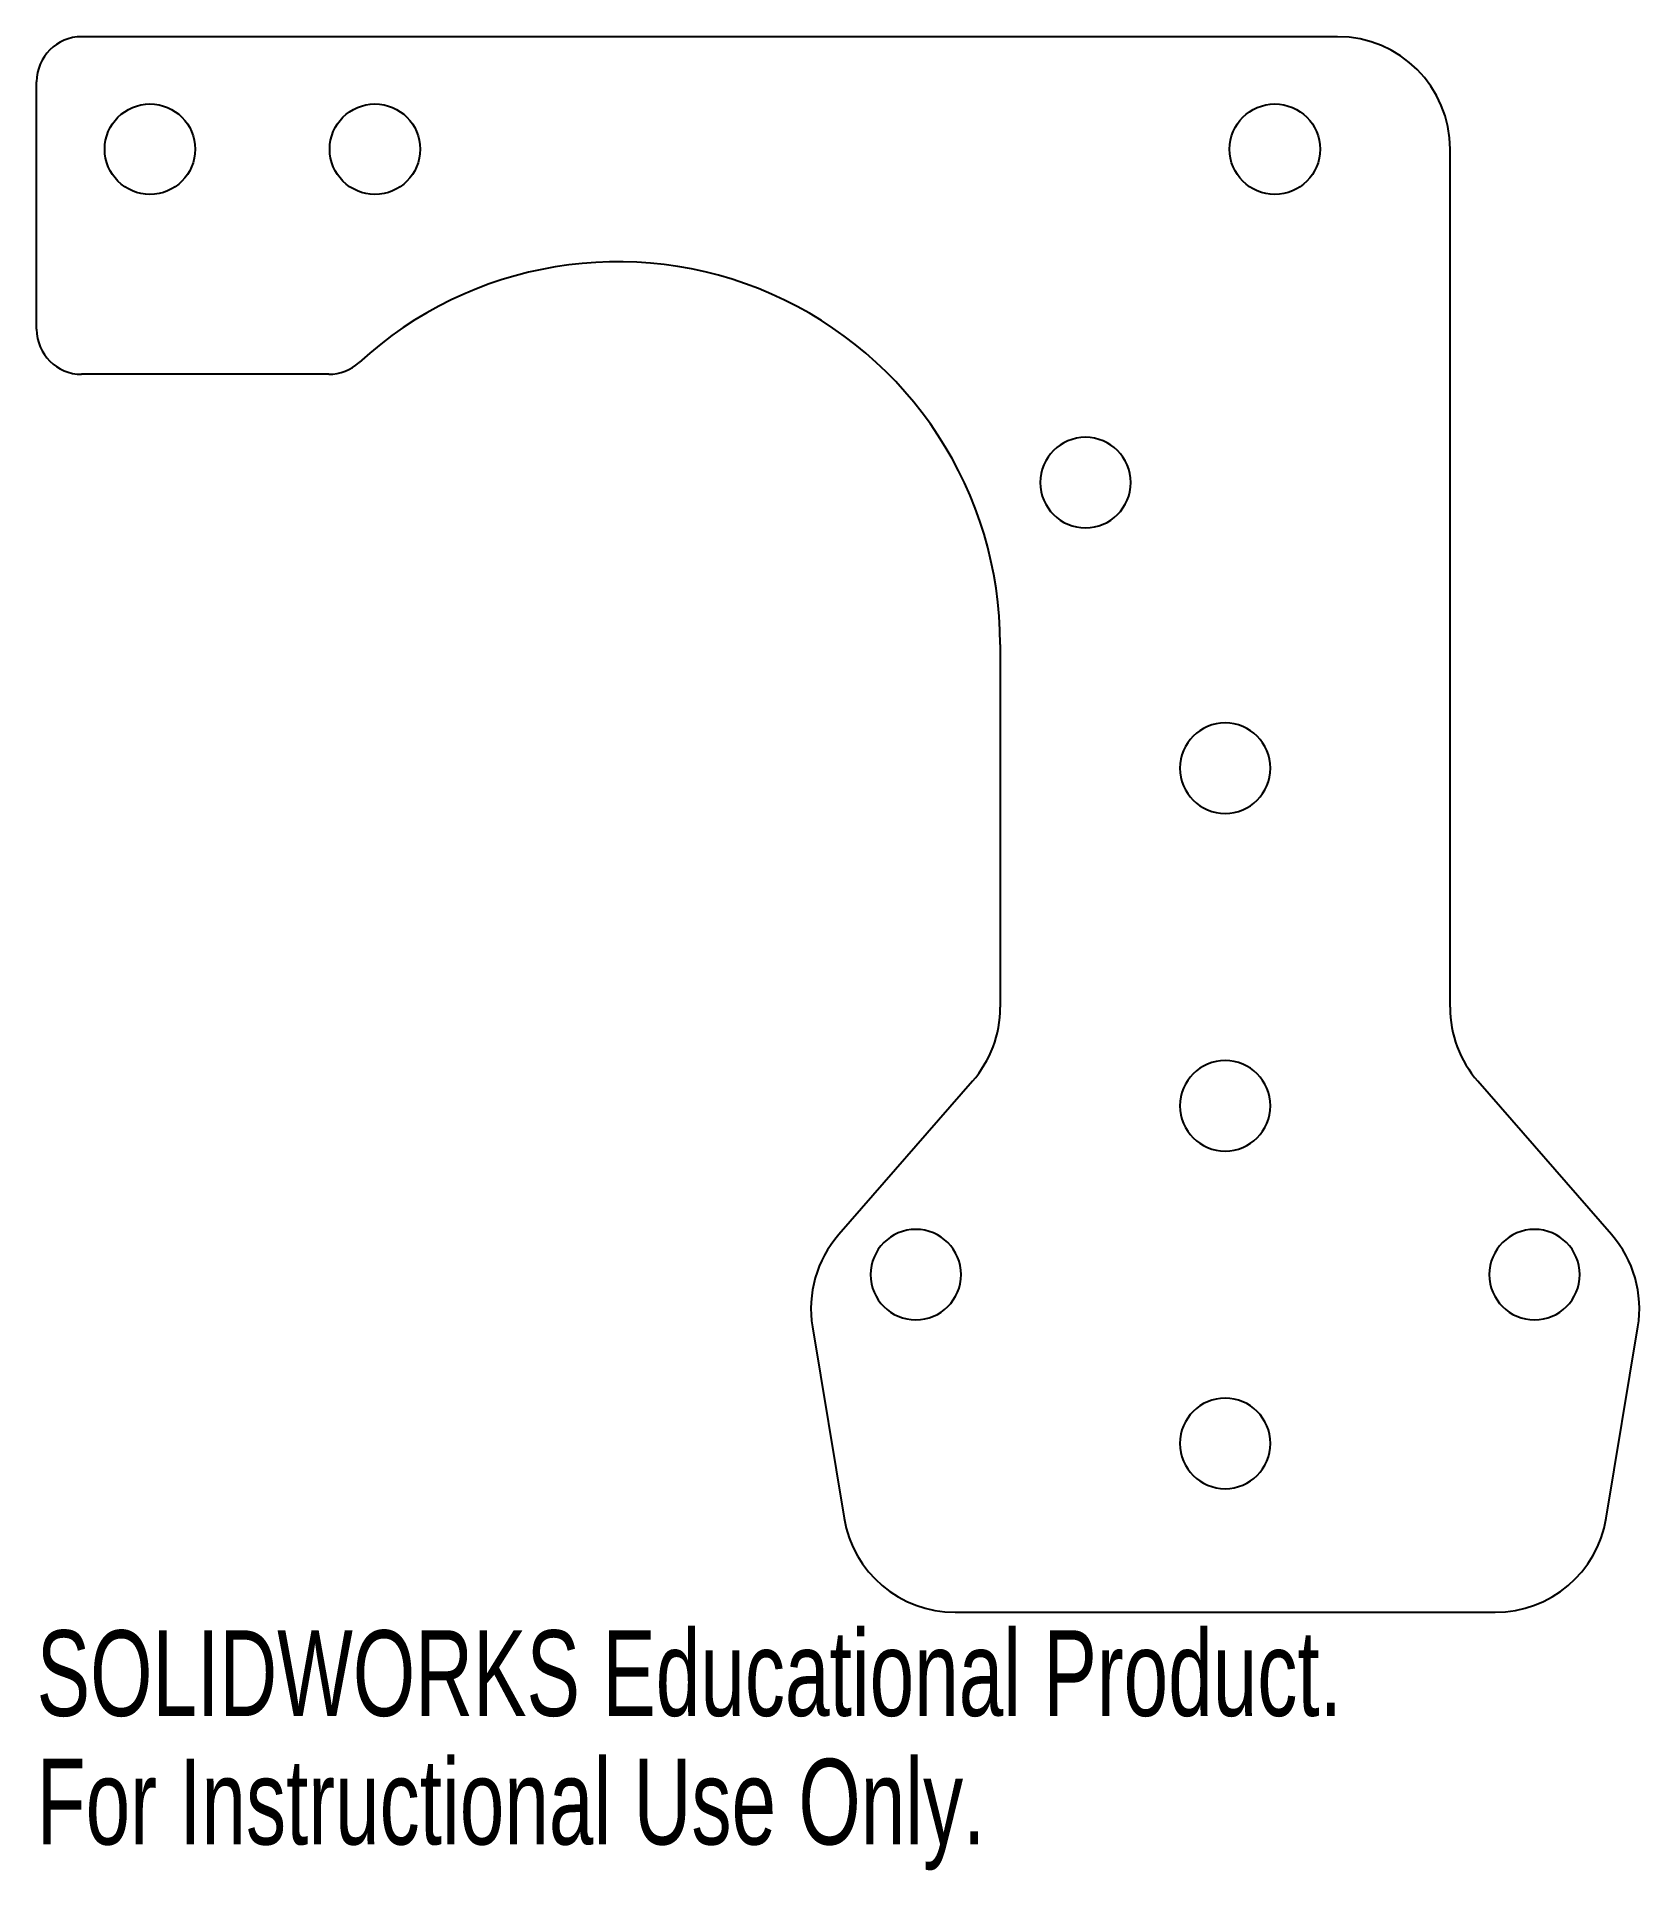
# Model space of a CAD drawing. Header units: inches. Extents: x 2.56 to 6.12, y -4.07 to 0.
import ezdxf

# ---------------------------------------------------------------- set-up
doc = ezdxf.new("R2010")
doc.units = ezdxf.units.IN
doc.header["$MEASUREMENT"] = 0
doc.styles.add('SLDTEXTSTYLE0', font='TXT', dxfattribs={"width": 0.7})

msp = doc.modelspace()

# ---------------------------------------------------------------- linework, layer by layer
at = {"color": 7, "linetype": 'Continuous', "lineweight": 25}
for p, q in [((5.45, 0), (2.6586, 0)), ((2.5586, -0.65), (2.5586, -0.1)), ((5.7, -2.1562), (5.7, -0.25)), ((3.2077, -0.75), (2.6586, -0.75)), ((4.7, -1.35), (4.7, -2.1562)), ((4.6384, -2.3206), (4.3411, -2.6612)), ((6.0589, -2.6612), (5.7616, -2.3206)), ((4.2828, -2.8663), (4.3529, -3.2907)), ((6.0471, -3.2907), (6.1172, -2.8663)), ((4.5996, -3.5), (5.8004, -3.5))]:
    msp.add_line(p, q, dxfattribs=at)
for centre in [(2.8104, -0.25), (3.3104, -0.25), (5.3104, -0.25)]:
    msp.add_circle(centre, 0.1005, dxfattribs=at)
for centre, radius, start, end in [((2.6586, -0.1), 0.1, 90, 180), ((5.45, -0.25), 0.25, 0, 90), ((3.85, -1.35), 0.85, 0, 132.5369), ((2.6586, -0.65), 0.1, 180, 270), ((3.2077, -0.65), 0.1, 270, 312.5369), ((4.8896, -0.9905), 0.1005, 0, 180), ((4.8896, -0.9905), 0.1005, 180, 0), ((5.2, -1.625), 0.1005, 0, 180), ((5.2, -1.625), 0.1005, 180, 0), ((4.45, -2.1562), 0.25, 318.8879, 0), ((5.95, -2.1562), 0.25, 180, 221.1121), ((5.2, -2.375), 0.1005, 0, 180), ((5.2, -2.375), 0.1005, 180, 0), ((4.5295, -2.8256), 0.25, 138.8879, 189.3778), ((4.5125, -2.75), 0.1005, 0, 180), ((5.8875, -2.75), 0.1005, 0, 180), ((5.8705, -2.8256), 0.25, 350.6222, 41.1121), ((4.5125, -2.75), 0.1005, 180, 0), ((5.8875, -2.75), 0.1005, 180, 0), ((5.2, -3.125), 0.1005, 0, 180), ((5.2, -3.125), 0.1005, 180, 0), ((4.5996, -3.25), 0.25, 189.3778, 270), ((5.8004, -3.25), 0.25, 270, 350.6222)]:
    msp.add_arc(centre, radius, start, end, dxfattribs=at)

# ---------------------------------------------------------------- texts
at = {"color": 7, "linetype": 'Continuous', "char_height": 0.1903, "attachment_point": 1, "style": 'SLDTEXTSTYLE0'}
for s, insert in [('SOLIDWORKS Educational Product.', (2.5586, -3.5401)), ('For Instructional Use Only.', (2.5586, -3.8256))]:
    msp.add_mtext(s, dxfattribs=dict(at, insert=insert))

doc.saveas('drawing.dxf')
